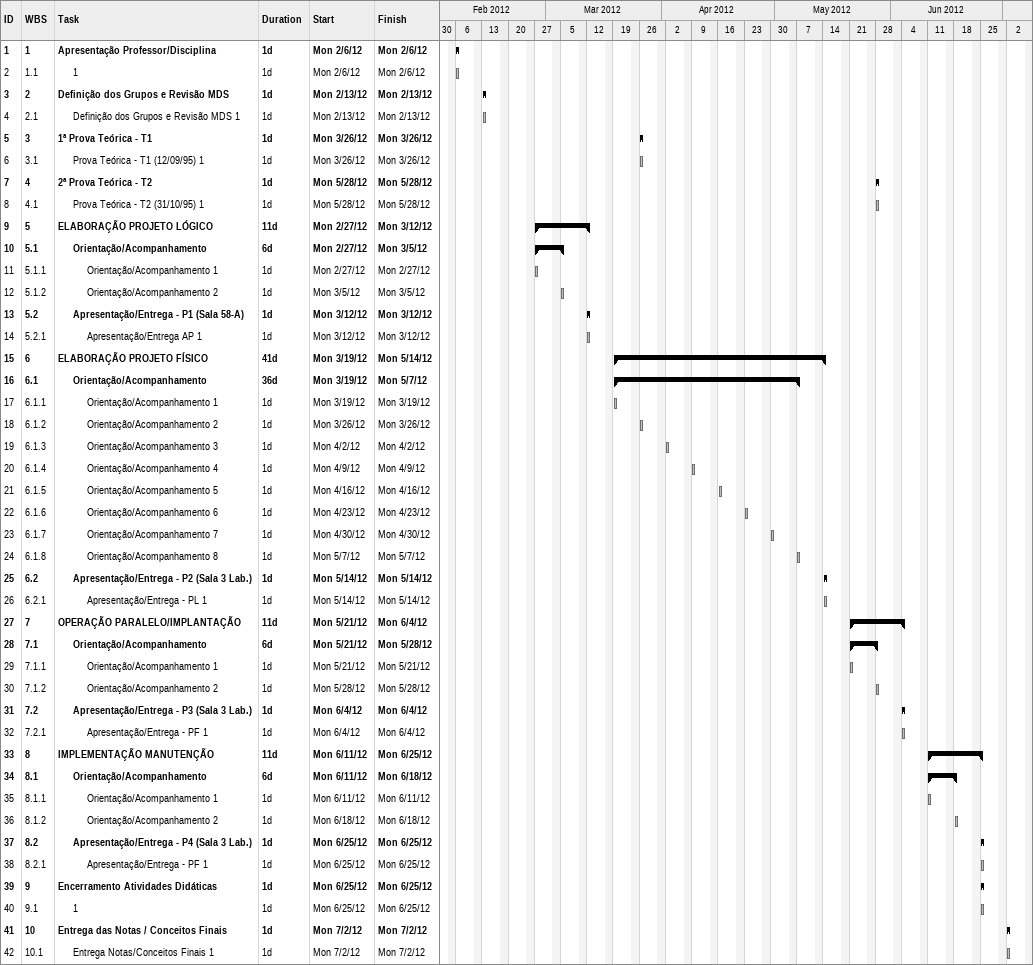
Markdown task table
| ID | WBS | Task | Duration | Start | Finish |
|---|---|---|---|---|---|
| 1 | 1 | **Apresentação Professor/Disciplina** | 1d | 2012-02-06 | 2012-02-06 |
| 2 | 1.1 | 1 | 1d | 2012-02-06 | 2012-02-06 |
| 3 | 2 | **Definição dos Grupos e Revisão MDS** | 1d | 2012-02-13 | 2012-02-13 |
| 4 | 2.1 | Definição dos Grupos e Revisão MDS 1 | 1d | 2012-02-13 | 2012-02-13 |
| 5 | 3 | **1ª Prova Teórica - T1** | 1d | 2012-03-26 | 2012-03-26 |
| 6 | 3.1 | Prova Teórica - T1 (12/09/95) 1 | 1d | 2012-03-26 | 2012-03-26 |
| 7 | 4 | **2ª Prova Teórica - T2** | 1d | 2012-05-28 | 2012-05-28 |
| 8 | 4.1 | Prova Teórica - T2 (31/10/95) 1 | 1d | 2012-05-28 | 2012-05-28 |
| 9 | 5 | **ELABORAÇÃO PROJETO LÓGICO** | 11d | 2012-02-27 | 2012-03-12 |
| 10 | 5.1 | **Orientação/Acompanhamento** | 6d | 2012-02-27 | 2012-03-05 |
| 11 | 5.1.1 | Orientação/Acompanhamento 1 | 1d | 2012-02-27 | 2012-02-27 |
| 12 | 5.1.2 | Orientação/Acompanhamento 2 | 1d | 2012-03-05 | 2012-03-05 |
| 13 | 5.2 | **Apresentação/Entrega - P1 (Sala 58-A)** | 1d | 2012-03-12 | 2012-03-12 |
| 14 | 5.2.1 | Apresentação/Entrega AP 1 | 1d | 2012-03-12 | 2012-03-12 |
| 15 | 6 | **ELABORAÇÃO PROJETO FÍSICO** | 41d | 2012-03-19 | 2012-05-14 |
| 16 | 6.1 | **Orientação/Acompanhamento** | 36d | 2012-03-19 | 2012-05-07 |
| 17 | 6.1.1 | Orientação/Acompanhamento 1 | 1d | 2012-03-19 | 2012-03-19 |
| 18 | 6.1.2 | Orientação/Acompanhamento 2 | 1d | 2012-03-26 | 2012-03-26 |
| 19 | 6.1.3 | Orientação/Acompanhamento 3 | 1d | 2012-04-02 | 2012-04-02 |
| 20 | 6.1.4 | Orientação/Acompanhamento 4 | 1d | 2012-04-09 | 2012-04-09 |
| 21 | 6.1.5 | Orientação/Acompanhamento 5 | 1d | 2012-04-16 | 2012-04-16 |
| 22 | 6.1.6 | Orientação/Acompanhamento 6 | 1d | 2012-04-23 | 2012-04-23 |
| 23 | 6.1.7 | Orientação/Acompanhamento 7 | 1d | 2012-04-30 | 2012-04-30 |
| 24 | 6.1.8 | Orientação/Acompanhamento 8 | 1d | 2012-05-07 | 2012-05-07 |
| 25 | 6.2 | **Apresentação/Entrega - P2 (Sala 3 Lab.)** | 1d | 2012-05-14 | 2012-05-14 |
| 26 | 6.2.1 | Apresentação/Entrega - PL 1 | 1d | 2012-05-14 | 2012-05-14 |
| 27 | 7 | **OPERAÇÃO PARALELO/IMPLANTAÇÃO** | 11d | 2012-05-21 | 2012-06-04 |
| 28 | 7.1 | **Orientação/Acompanhamento** | 6d | 2012-05-21 | 2012-05-28 |
| 29 | 7.1.1 | Orientação/Acompanhamento 1 | 1d | 2012-05-21 | 2012-05-21 |
| 30 | 7.1.2 | Orientação/Acompanhamento 2 | 1d | 2012-05-28 | 2012-05-28 |
| 31 | 7.2 | **Apresentação/Entrega - P3 (Sala 3 Lab.)** | 1d | 2012-06-04 | 2012-06-04 |
| 32 | 7.2.1 | Apresentação/Entrega - PF 1 | 1d | 2012-06-04 | 2012-06-04 |
| 33 | 8 | **IMPLEMENTAÇÃO MANUTENÇÃO** | 11d | 2012-06-11 | 2012-06-25 |
| 34 | 8.1 | **Orientação/Acompanhamento** | 6d | 2012-06-11 | 2012-06-18 |
| 35 | 8.1.1 | Orientação/Acompanhamento 1 | 1d | 2012-06-11 | 2012-06-11 |
| 36 | 8.1.2 | Orientação/Acompanhamento 2 | 1d | 2012-06-18 | 2012-06-18 |
| 37 | 8.2 | **Apresentação/Entrega - P4 (Sala 3 Lab.)** | 1d | 2012-06-25 | 2012-06-25 |
| 38 | 8.2.1 | Apresentação/Entrega - PF 1 | 1d | 2012-06-25 | 2012-06-25 |
| 39 | 9 | **Encerramento Atividades Didáticas** | 1d | 2012-06-25 | 2012-06-25 |
| 40 | 9.1 | 1 | 1d | 2012-06-25 | 2012-06-25 |
| 41 | 10 | **Entrega das Notas / Conceitos Finais** | 1d | 2012-07-02 | 2012-07-02 |
| 42 | 10.1 | Entrega Notas/Conceitos Finais 1 | 1d | 2012-07-02 | 2012-07-02 |
